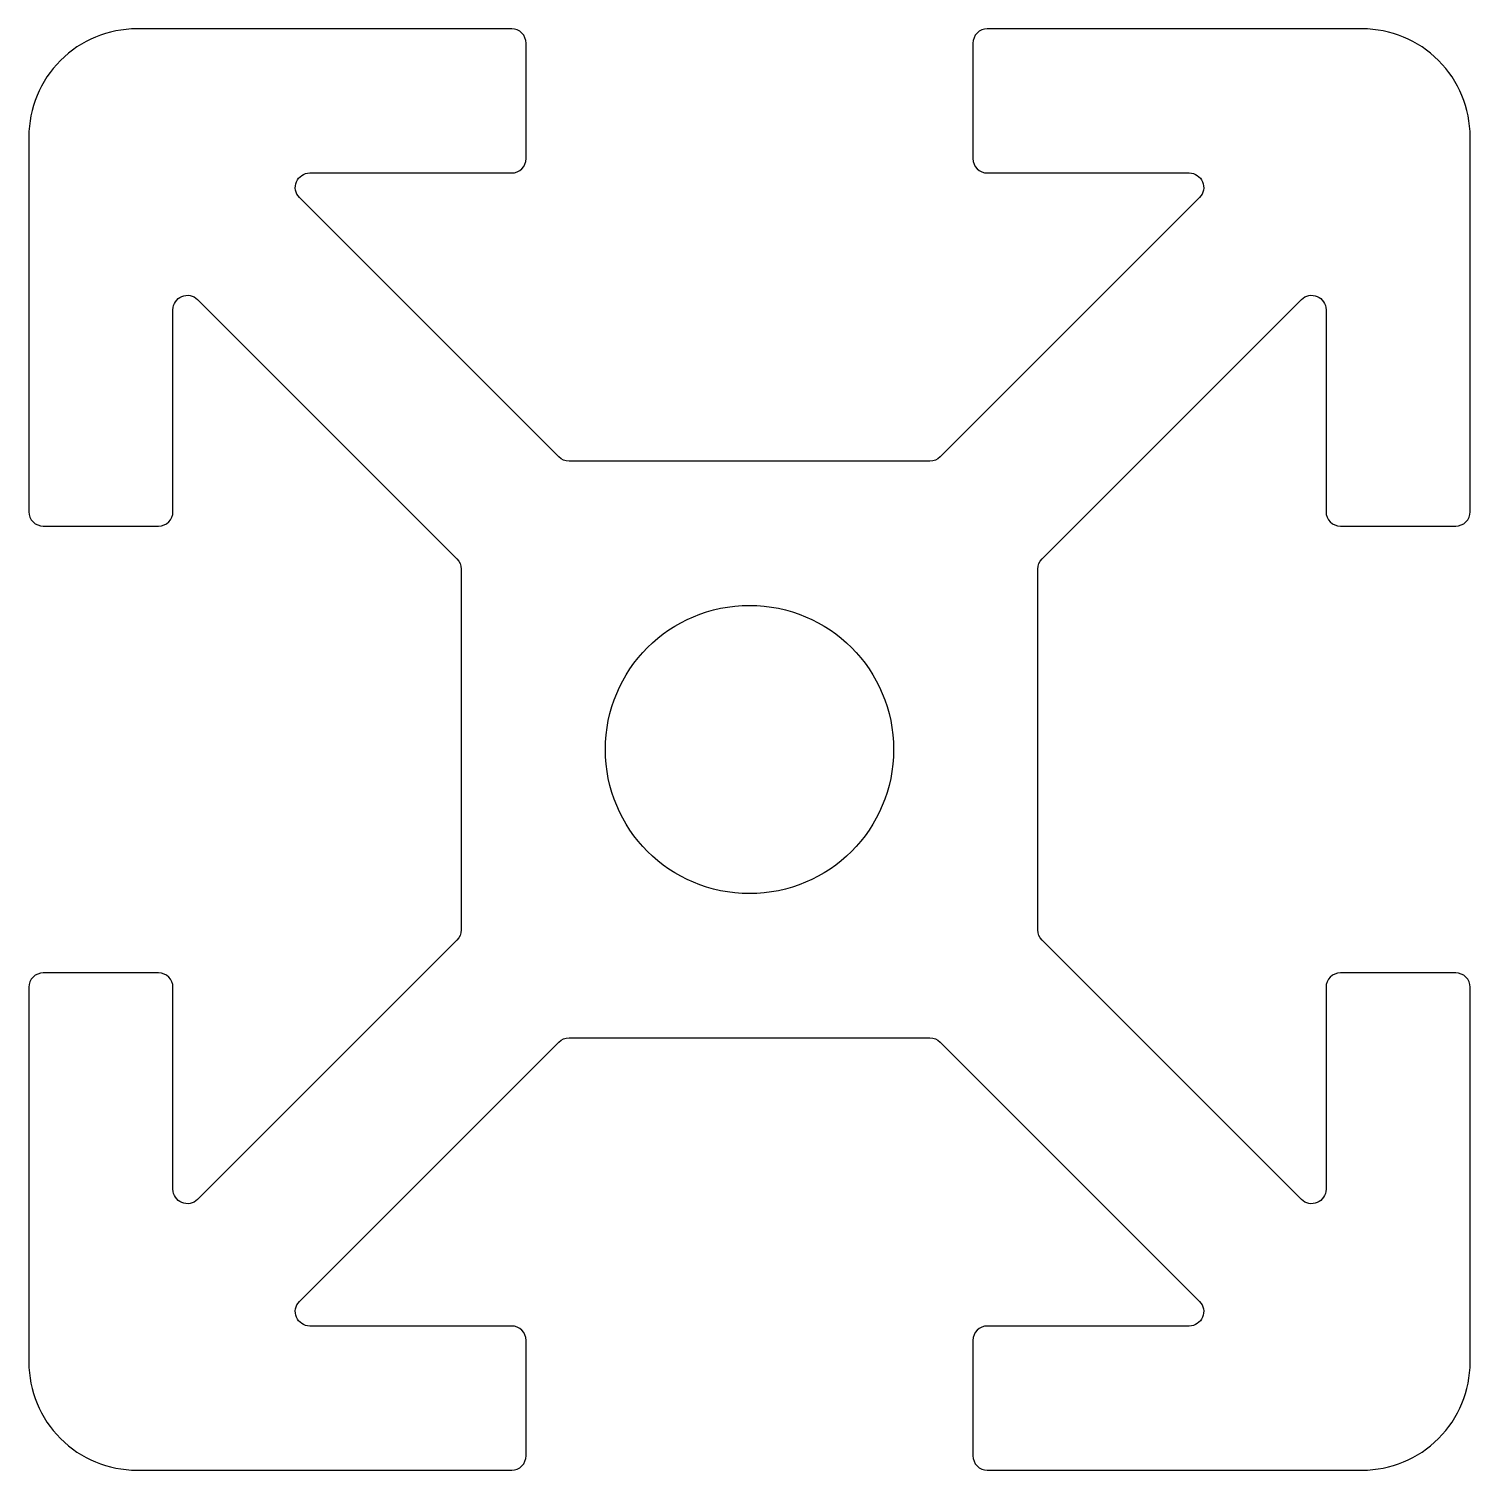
# Model space of a CAD drawing. Header units: millimetres. Extents: x -10 to 10, y -10 to 10.
import ezdxf

# ---------------------------------------------------------------- set-up
doc = ezdxf.new("R2010")
doc.units = ezdxf.units.MM

msp = doc.modelspace()

# ---------------------------------------------------------------- linework, layer by layer
msp.add_lwpolyline([(3.1, 9.8), (3.1, 8.2, 0.414214), (3.3, 8), (6.103, 8, -0.668179), (6.244, 7.659), (2.644, 4.059, -0.198912), (2.503, 4), (-2.503, 4, -0.198912), (-2.644, 4.059), (-6.244, 7.659, -0.668179), (-6.103, 8), (-3.3, 8, 0.414214), (-3.1, 8.2), (-3.1, 9.8, 0.414214), (-3.3, 10), (-8.5, 10, 0.414214), (-10, 8.5), (-10, 3.3, 0.414214), (-9.8, 3.1), (-8.2, 3.1, 0.414214), (-8, 3.3), (-8, 6.103, -0.668179), (-7.659, 6.244), (-4.059, 2.644, -0.198912), (-4, 2.503), (-4, -2.503, -0.198912), (-4.059, -2.644), (-7.659, -6.244, -0.668179), (-8, -6.103), (-8, -3.3, 0.414214), (-8.2, -3.1), (-9.8, -3.1, 0.414214), (-10, -3.3), (-10, -8.5, 0.414214), (-8.5, -10), (-3.3, -10, 0.414214), (-3.1, -9.8), (-3.1, -8.2, 0.414214), (-3.3, -8), (-6.103, -8, -0.668179), (-6.244, -7.659), (-2.644, -4.059, -0.198912), (-2.503, -4), (2.503, -4, -0.198912), (2.644, -4.059), (6.244, -7.659, -0.668179), (6.103, -8), (3.3, -8, 0.414214), (3.1, -8.2), (3.1, -9.8, 0.414214), (3.3, -10), (8.5, -10, 0.414214), (10, -8.5), (10, -3.3, 0.414214), (9.8, -3.1), (8.2, -3.1, 0.414214), (8, -3.3), (8, -6.103, -0.668179), (7.659, -6.244), (4.059, -2.644, -0.198912), (4, -2.503), (4, 2.503, -0.198912), (4.059, 2.644), (7.659, 6.244, -0.668179), (8, 6.103), (8, 3.3, 0.414214), (8.2, 3.1), (9.8, 3.1, 0.414214), (10, 3.3), (10, 8.5, 0.414214), (8.5, 10), (3.3, 10, 0.414214)], format="xyb", close=True)
msp.add_circle((0, 0), 2)

doc.saveas('drawing.dxf')
